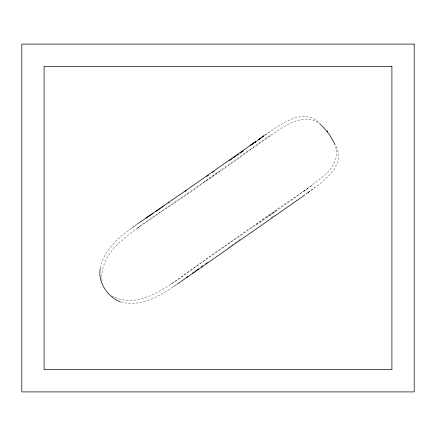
<?xml version="1.0" encoding="UTF-8"?>
<svg xmlns="http://www.w3.org/2000/svg" width="436" height="436" viewBox="0 0 436 436"><rect width="100%" height="100%" fill="white"/><g stroke="black" fill="none" stroke-linecap="round" stroke-linejoin="round"><path stroke-width="0.33" stroke-dasharray="2.18 1.64" d="M100.335 267.938C104.013 249.141 119.96 236.328 134.762 225.832M307.898 192.663C323.136 181.572 348.26 165.015 334.412 143.259M111.692 295.864C137.411 309.816 164.263 288.757 184.837 274.664C230.104 241.119 278.446 211.634 322.733 176.771C332.417 169.184 340.908 156.023 334.292 143.776M304.001 191.208L313.004 184.679M307.86 192.685L314.792 187.676M265.115 135.013C280.343 124.794 304.753 105.365 320.956 124.669M320.929 125.143C309.805 113.518 292.698 120.946 281.389 128.222C255.42 145.264 231.058 164.672 205.056 181.703C176.215 203.427 143.635 220.409 116.946 244.879C107.638 254.352 100.1 267.682 102.16 281.356M228.48 247.588L230.688 246.024M231.244 245.637L234.552 243.288M235.108 242.901L240.073 239.38M136.915 224.311L138.528 223.178M256.134 224.785L276.435 210.561L267.715 216.687M132.064 227.728L134.795 225.815M139.662 226.535L136.937 228.448L187.747 193.311M264.641 135.285L268.396 132.669M270.533 135.285L204.004 182.035M171.533 283.803L268.145 215.351L307.691 188.505M270.985 217.619L274.669 215.052M120.919 302.028C141.607 307.473 161.413 295.134 177.681 283.754M187.48 193.502L219.313 171.419M177.583 283.918L173.31 286.795M137.52 223.908L138.583 223.183M307.811 192.641L309.478 191.502"/><path stroke-width="0.65" d="M100.209 268.592C97.746 282.299 107.687 297.025 120.309 301.854M255.256 142.223L256.831 141.062M257.354 140.675L259.889 138.817M306.306 193.824L307.342 193.066M255.153 141.989L250.117 145.624L255.66 141.651L185.338 190.875M302.208 196.783L304.764 194.947M186.107 277.754L187.72 276.598M192.57 273.127L194.184 271.971M195.263 271.203L196.336 270.429M240.149 153.156L243.408 150.829M196.881 270.042L198.522 268.876M201.252 266.93L202.887 265.769M205.618 263.824L207.253 262.657M261.12 137.765L264.14 135.64L258.771 139.416L260.619 138.125M301.696 197.154L180.553 281.879M229.592 160.579L231.696 159.107M232.742 158.372L235.892 156.159M236.944 155.423L238.519 154.317M135.34 225.434L136.43 224.671M185.605 190.685L145.989 218.022M206.828 176.373L208.501 175.212M212.414 172.509L214.087 171.353M185.115 191.35L186.21 190.597M155.374 211.765L160.35 208.354M161.451 207.596L163.113 206.462M168.083 203.056L169.19 202.299M178.084 283.574L180.095 282.196M139.117 222.823L153.183 213.253M321.441 125.137L329.202 134.135L334.412 143.259M327.011 130.996L327.741 131.814M414.2 44.096L21.8 44.096L21.8 391.904L414.2 391.904L414.2 44.096M391.904 66.392L44.096 66.392L44.096 369.608L391.904 369.608L391.904 66.392"/></g></svg>
